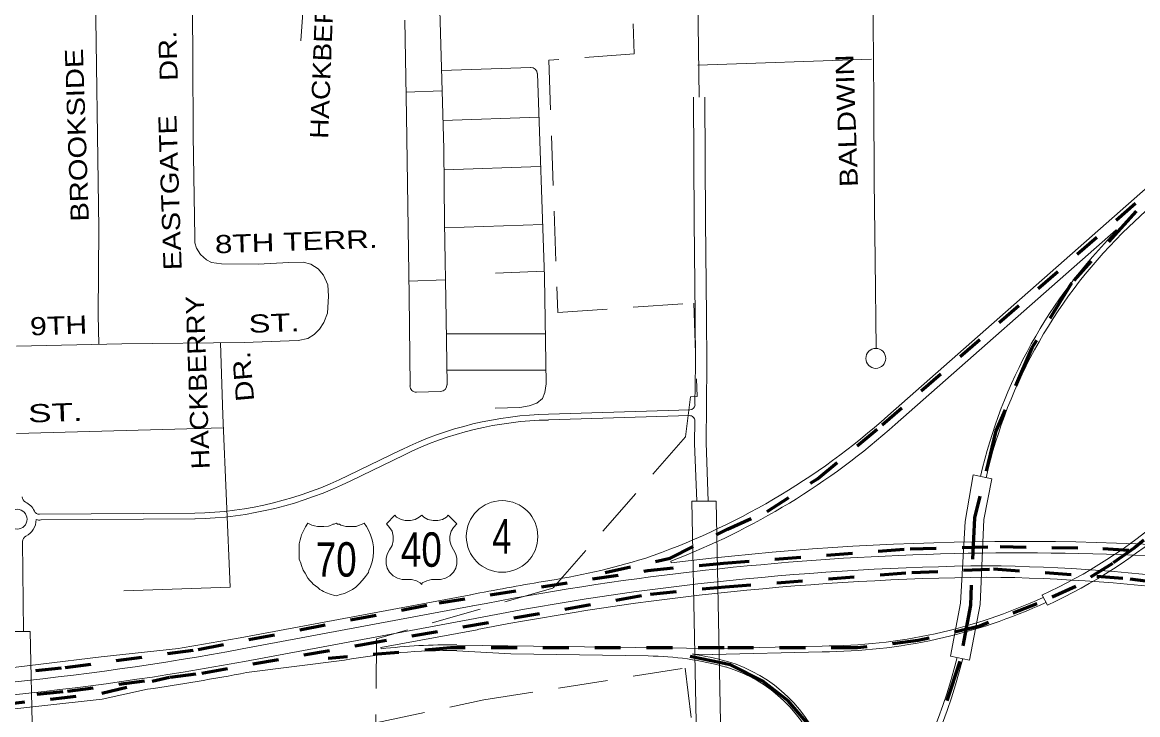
# Model space of a CAD drawing. Extents: x 33535.1 to 33560, y -5910.4 to -5897.8.
# Drawn here: x 33543.059 to 33547.367, y -5904.716 to -5902.043 of the extents above; entities that cross this region are included whole.
import ezdxf
from ezdxf.enums import TextEntityAlignment as Align

# ---------------------------------------------------------------- set-up
doc = ezdxf.new("R2010")
doc.units = 0
doc.header["$LTSCALE"] = 0.032
for name, pattern in [('DOT_DASHED', [7.7, 5, -1.2, 0.3, -1.2]), ('LONG_DASHED', [7.5, 6, -1.5]), ('SHORT_DASHED', [2.7, 1.5, -1.2])]:
    doc.linetypes.add(name, pattern=pattern)
for name, color, linetype, lineweight in [('10', 7, 'Continuous', 13), ('15', 7, 'SHORT_DASHED', 60), ('19', 7, 'Continuous', 13), ('21', 7, 'Continuous', 13), ('4', 7, 'LONG_DASHED', 13), ('60', 7, 'Continuous', 13)]:
    doc.layers.add(name, color=color, linetype=linetype, lineweight=lineweight)

msp = doc.modelspace()

# ---------------------------------------------------------------- linework, layer by layer
at = {"layer": '10'}
for p, q in [((33548.165, -5902.01), (33546.402, -5903.562)), ((33545.698, -5902.809), (33545.695, -5902.332)), ((33547.793, -5902.397), (33547.333, -5902.833)), ((33547.284, -5902.844), (33546.431, -5903.595)), ((33547.284, -5902.844), (33547.287, -5902.847)), ((33545.638, -5903.539), (33545.091, -5903.556)), ((33545.636, -5903.561), (33545.092, -5903.578)), ((33545.656, -5903.668), (33545.657, -5903.581)), ((33544.523, -5903.694), (33544.318, -5903.793)), ((33545.664, -5903.892), (33545.656, -5903.669)), ((33545.708, -5903.892), (33545.7, -5903.667)), ((33544.533, -5903.714), (33544.328, -5903.813)), ((33543.726, -5903.938), (33543.126, -5903.942)), ((33543.726, -5903.96), (33543.131, -5903.964)), ((33543.063, -5904.395), (33543.06, -5904.047)), ((33545.564, -5904.123), (33545.565, -5904.13)), ((33543.9, -5904.419), (33544.791, -5904.253)), ((33543.908, -5904.462), (33544.799, -5904.296)), ((33543.917, -5904.51), (33544.808, -5904.344)), ((33544.444, -5904.457), (33544.816, -5904.388)), ((33544.444, -5904.457), (33544.445, -5904.462)), ((33544.738, -5904.447), (33545.724, -5904.461)), ((33545.724, -5904.461), (33546.149, -5904.451)), ((33545.725, -5904.483), (33546.149, -5904.473)), ((33543.925, -5904.553), (33544.304, -5904.505)), ((33545.648, -5904.482), (33545.724, -5904.483))]:
    msp.add_line(p, q, dxfattribs=at)
for points in [[(33545.658, -5903.176), (33545.654, -5902.809), (33545.651, -5902.332)], [(33545.7, -5903.668), (33545.703, -5903.364), (33545.702, -5903.176), (33545.698, -5902.809)], [(33545.657, -5903.519), (33545.659, -5903.364), (33545.658, -5903.176)], [(33542.896, -5904.549), (33543.364, -5904.492), (33543.662, -5904.46)], [(33544.737, -5904.469), (33544.946, -5904.481), (33545.477, -5904.489)], [(33542.889, -5904.709), (33543.368, -5904.656), (33543.542, -5904.618)]]:
    msp.add_lwpolyline(points, dxfattribs=at)
msp.add_circle((33543.03916, -5903.96127), 0.0382, dxfattribs=at)
for centre, radius, start, end in [((33548.67285, -5904.23739), 1.94108, 133.64409, 167.00758), ((33548.67285, -5904.23739), 1.96308, 134.90351, 167.02304), ((33545.63747, -5903.51917), 0.02, 271.798, 359.4346), ((33545.11332, -5904.88974), 1.3336, 90.94563, 116.26443), ((33544.57328, -5901.51862), 2.74234, 288.93456, 311.82074), ((33545.63686, -5903.58122), 0.02, 359.4346, 91.798), ((33545.11332, -5904.88974), 1.3116, 90.94563, 116.26443), ((33544.57328, -5901.51862), 2.78634, 290.82706, 311.82074), ((33543.69306, -5902.52516), 1.4135, 271.32419, 296.24099), ((33543.69306, -5902.52516), 1.4355, 271.32419, 296.24099), ((33543.08102, -5903.87529), 0.022, 180.43323, 244.04055), ((33543.03916, -5903.96127), 0.07364, 25.35605, 64.04055), ((33543.12558, -5903.92032), 0.022, 205.35605, 270.38476), ((33543.03916, -5903.96127), 0.07364, 296.82591, 358.83904), ((33543.12558, -5903.92032), 0.04433, 253.21655, 277.43632), ((33543.08232, -5904.04662), 0.022, 116.82591, 180.43323), ((33546.91303, -5915.09031), 11.04323, 84.00271, 97.01106), ((33546.91303, -5915.09031), 10.99923, 83.2339, 101.08361), ((33544.67824, -5901.56869), 2.66222, 278.50367, 287.14726), ((33546.91303, -5915.09031), 10.95012, 90.67245, 101.08361), ((33546.72253, -5910.84823), 6.70757, 74.51961, 89.46655), ((33546.91303, -5915.09031), 11.04323, 99.59711, 101.07976), ((33546.91303, -5915.09031), 10.90612, 90.67245, 101.08361), ((33546.72253, -5910.84823), 6.66357, 74.51961, 89.46655), ((33541.88008, -5893.55356), 11.05135, 279.27831, 280.53315), ((33541.88008, -5893.55356), 11.09535, 270.63641, 280.53315), ((33544.70597, -5906.66632), 2.198, 89.18282, 100.54473), ((33544.70597, -5906.66632), 2.22, 89.18282, 96.75787), ((33541.88008, -5893.55356), 11.14447, 270.63641, 280.53315), ((33545.45877, -5905.68748), 1.19869, 74.59624, 89.13637), ((33545.45877, -5905.68748), 1.22069, 74.59624, 81.08508), ((33544.7726, -5904.03649), 1.9739, 298.39684, 346.43082), ((33545.62037, -5905.05709), 0.57015, 324.05659, 73.42484), ((33544.7726, -5904.03649), 1.9519, 301.29789, 346.40702), ((33541.88008, -5893.55356), 11.18847, 278.54367, 280.53316), ((33545.62037, -5905.05709), 0.54815, 324.05659, 73.42484)]:
    msp.add_arc(centre, radius, start, end, dxfattribs=at)
for major_axis, ratio, end_param in [((0.00113, -2.10025), 0.98458, 6.7087466), ((0.00114, -2.12225), 0.98474, 6.7095957)]:
    msp.add_ellipse((33546.14757, -5902.35058), major_axis=major_axis, ratio=ratio, start_param=6.2831853, end_param=end_param, dxfattribs=at)
at = {"layer": '15'}
for points in [[(33545.31, -5904.167), (33545.561, -5904.112), (33545.783, -5904), (33545.936, -5903.931), (33546.13, -5903.806), (33546.381, -5903.597), (33548.257, -5901.956), (33548.446, -5901.735), (33548.585, -5901.527)], [(33548.045, -5903.192), (33547.962, -5903.4), (33547.851, -5903.595), (33547.712, -5903.748), (33547.545, -5903.915), (33547.355, -5904.072), (33547.27, -5904.132), (33547.128, -5904.221), (33546.978, -5904.288), (33546.757, -5904.374), (33546.52, -5904.43), (33546.284, -5904.458), (33545.77, -5904.458), (33544.713, -5904.458), (33544.24, -5904.499)], [(33539.638, -5904.649), (33542, -5904.621), (33542.514, -5904.607), (33543.224, -5904.534), (33543.738, -5904.464), (33544.669, -5904.284), (33545.475, -5904.159), (33545.767, -5904.131), (33546.489, -5904.075), (33546.836, -5904.067), (33547.233, -5904.074), (33547.969, -5904.122), (33548.357, -5904.173), (33549.788, -5904.423), (33550.406, -5904.536)], [(33539.639, -5904.741), (33542.002, -5904.713), (33542.52, -5904.699), (33543.234, -5904.625), (33543.753, -5904.555), (33544.367, -5904.446), (33545.486, -5904.25), (33545.774, -5904.222), (33546.495, -5904.167), (33546.811, -5904.153), (33547.338, -5904.191), (33547.768, -5904.246), (33548.352, -5904.358), (33549.311, -5904.622), (33550.36, -5904.813)], [(33542.993, -5905.515), (33542.656, -5905.519), (33542.58, -5905.502), (33542.492, -5905.47), (33542.424, -5905.414), (33542.371, -5905.35), (33542.335, -5905.282), (33542.315, -5905.213), (33542.315, -5905.137), (33542.327, -5905.057), (33542.355, -5904.984), (33542.396, -5904.92), (33542.443, -5904.874), (33542.556, -5904.794), (33542.66, -5904.754), (33542.792, -5904.71), (33542.969, -5904.678), (33543.366, -5904.633), (33543.628, -5904.571)]]:
    msp.add_lwpolyline(points, dxfattribs=at)
at = {"layer": '15', "linetype": 'DOT_DASHED'}
for points in [[(33547.362, -5902.772), (33547.112, -5903.05), (33546.959, -5903.3), (33546.82, -5903.62), (33546.737, -5903.956), (33546.721, -5904.293), (33546.681, -5904.511), (33546.583, -5904.802), (33546.423, -5905.101), (33546.277, -5905.296), (33546.138, -5905.449), (33545.985, -5905.581), (33545.797, -5905.72)], [(33545.783, -5905.692), (33545.86, -5905.615), (33545.999, -5905.476), (33546.117, -5905.33), (33546.166, -5905.205), (33546.187, -5905.08), (33546.173, -5904.955), (33546.135, -5904.836), (33546.094, -5904.753), (33546.017, -5904.662), (33545.92, -5904.586), (33545.795, -5904.523), (33545.551, -5904.474)]]:
    msp.add_lwpolyline(points, dxfattribs=at)
at = {"layer": '19'}
for points in [[(33544.498, -5903.946), (33544.466, -5903.979), (33544.478, -5903.993), (33544.488, -5904.008), (33544.492, -5904.027), (33544.492, -5904.045), (33544.488, -5904.063), (33544.478, -5904.079), (33544.468, -5904.096), (33544.464, -5904.113), (33544.464, -5904.133), (33544.468, -5904.15), (33544.478, -5904.166), (33544.492, -5904.18), (33544.508, -5904.189), (33544.526, -5904.194), (33544.562, -5904.194), (33544.582, -5904.199), (33544.596, -5904.207), (33544.602, -5904.213), (33544.604, -5904.207), (33544.622, -5904.199), (33544.64, -5904.194), (33544.674, -5904.194), (33544.694, -5904.189), (33544.71, -5904.18), (33544.724, -5904.166), (33544.734, -5904.15), (33544.738, -5904.133), (33544.738, -5904.113), (33544.734, -5904.096), (33544.724, -5904.079), (33544.716, -5904.063), (33544.71, -5904.045), (33544.71, -5904.027), (33544.716, -5904.008), (33544.724, -5903.993), (33544.738, -5903.979), (33544.704, -5903.946), (33544.698, -5903.953), (33544.682, -5903.962), (33544.664, -5903.966), (33544.646, -5903.966), (33544.626, -5903.962), (33544.61, -5903.953), (33544.602, -5903.946), (33544.592, -5903.953), (33544.576, -5903.962), (33544.558, -5903.966), (33544.538, -5903.966), (33544.522, -5903.962), (33544.504, -5903.953)], [(33544.162, -5903.976), (33544.153, -5903.991), (33544.146, -5904.004), (33544.141, -5904.014), (33544.137, -5904.021), (33544.135, -5904.032), (33544.132, -5904.041), (33544.128, -5904.056), (33544.128, -5904.074), (33544.128, -5904.099), (33544.129, -5904.115), (33544.135, -5904.131), (33544.137, -5904.14), (33544.144, -5904.158), (33544.152, -5904.17), (33544.162, -5904.189), (33544.169, -5904.198), (33544.177, -5904.205), (33544.183, -5904.212), (33544.191, -5904.219), (33544.2, -5904.225), (33544.208, -5904.232), (33544.216, -5904.237), (33544.222, -5904.24), (33544.234, -5904.245), (33544.248, -5904.251), (33544.265, -5904.256), (33544.272, -5904.257), (33544.287, -5904.252), (33544.303, -5904.248), (33544.319, -5904.24), (33544.335, -5904.232), (33544.347, -5904.223), (33544.36, -5904.211), (33544.373, -5904.197), (33544.385, -5904.182), (33544.396, -5904.167), (33544.398, -5904.159), (33544.404, -5904.145), (33544.41, -5904.126), (33544.414, -5904.106), (33544.416, -5904.087), (33544.415, -5904.068), (33544.413, -5904.052), (33544.411, -5904.041), (33544.404, -5904.021), (33544.397, -5904.006), (33544.389, -5903.989), (33544.38, -5903.976), (33544.372, -5903.98), (33544.358, -5903.986), (33544.349, -5903.989), (33544.338, -5903.989), (33544.325, -5903.989), (33544.309, -5903.989), (33544.3, -5903.987), (33544.29, -5903.984), (33544.284, -5903.981), (33544.277, -5903.98), (33544.272, -5903.976), (33544.264, -5903.98), (33544.258, -5903.981), (33544.25, -5903.986), (33544.242, -5903.988), (33544.224, -5903.989), (33544.206, -5903.989), (33544.199, -5903.989), (33544.188, -5903.987), (33544.177, -5903.984), (33544.169, -5903.98)]]:
    msp.add_lwpolyline(points, close=True, dxfattribs=at)
msp.add_circle((33544.91219, -5904.02767), 0.13819, dxfattribs=at)
at = {"layer": '21'}
msp.add_line((33546.998, -5904.254), (33547.019, -5904.293), dxfattribs=at)
for points in [[(33546.718, -5904.505), (33546.759, -5904.29), (33546.773, -5903.963), (33546.804, -5903.806), (33546.732, -5903.79), (33546.701, -5903.97), (33546.683, -5904.286), (33546.644, -5904.49)], [(33545.757, -5904.81), (33545.739, -5903.892), (33545.645, -5903.892), (33545.663, -5904.81)], [(33543.098, -5904.806), (33543.089, -5904.395), (33542.995, -5904.395), (33543.004, -5904.806)]]:
    msp.add_lwpolyline(points, close=True, dxfattribs=at)
for major_axis, ratio, start_param, end_param in [((0.00113, -2.0905), 0.984508, 0.4251793, 0.701656), ((0.00115, -2.13428), 0.984826, 0.4268673, 0.7024456)]:
    msp.add_ellipse((33546.14757, -5902.35058), major_axis=major_axis, ratio=ratio, start_param=start_param, end_param=end_param, dxfattribs=at)
at = {"layer": '4'}
for points in [[(33541.477, -5908.291), (33538.447, -5908.308), (33538.442, -5899.376), (33543.001, -5899.372), (33543.034, -5900.934), (33544.385, -5900.893), (33544.386, -5900.937), (33545.379, -5900.881), (33545.423, -5902.165)], [(33545.423, -5902.165), (33545.093, -5902.189), (33545.127, -5903.163), (33545.653, -5903.127), (33545.666, -5903.487), (33545.64, -5903.489)], [(33545.64, -5903.489), (33545.64, -5903.489), (33545.621, -5903.643), (33545.108, -5904.228), (33544.427, -5904.423), (33544.425, -5904.747), (33544.842, -5904.659), (33545.62, -5904.536), (33545.657, -5904.845)]]:
    msp.add_lwpolyline(points, dxfattribs=at)
at = {"layer": '60'}
for p, q in [((33544.67, -5901.939), (33544.687, -5902.531)), ((33544.536, -5902.035), (33544.543, -5902.404)), ((33545.669, -5902.208), (33546.339, -5902.185)), ((33544.678, -5902.229), (33545.023, -5902.217)), ((33545.049, -5902.241), (33545.076, -5903.026)), ((33544.541, -5902.312), (33544.681, -5902.307)), ((33544.543, -5902.404), (33544.553, -5903.099)), ((33544.684, -5902.422), (33545.055, -5902.409)), ((33544.687, -5902.531), (33544.69, -5902.816)), ((33544.688, -5902.612), (33545.061, -5902.599)), ((33544.69, -5902.816), (33544.696, -5903.187)), ((33544.69, -5902.836), (33545.069, -5902.823)), ((33543.354, -5902.839), (33543.352, -5903.172)), ((33545.075, -5903.004), (33544.887, -5903.011)), ((33544.552, -5903.042), (33544.693, -5903.037)), ((33545.076, -5903.026), (33545.082, -5903.439)), ((33544.553, -5903.099), (33544.557, -5903.447)), ((33543.352, -5903.172), (33543.354, -5903.287)), ((33544.696, -5903.187), (33544.7, -5903.442)), ((33544.697, -5903.246), (33545.079, -5903.246)), ((33543.444, -5903.284), (33543.036, -5903.293)), ((33543.444, -5903.284), (33543.916, -5903.279)), ((33543.824, -5903.28), (33543.834, -5903.559)), ((33544.699, -5903.386), (33545.081, -5903.386)), ((33544.582, -5903.471), (33544.675, -5903.468)), ((33543.834, -5903.559), (33543.862, -5904.224)), ((33543.036, -5903.631), (33543.836, -5903.609)), ((33543.451, -5904.238), (33543.862, -5904.224))]:
    msp.add_line(p, q, dxfattribs=at)
for points in [[(33545.673, -5902.332), (33545.668, -5901.957), (33545.666, -5901.398), (33545.658, -5900.868), (33545.655, -5900.538), (33545.652, -5900.257), (33545.648, -5899.972), (33545.647, -5899.632), (33545.645, -5899.399)], [(33546.332, -5901.121), (33546.336, -5901.404), (33546.341, -5901.739), (33546.346, -5902.041), (33546.348, -5902.35), (33546.349, -5902.655), (33546.353, -5902.96), (33546.357, -5903.302)], [(33543.326, -5901.344), (33543.341, -5901.849), (33543.354, -5902.839)], [(33544.115, -5901.667), (33544.138, -5901.671), (33544.154, -5901.68), (33544.162, -5901.692), (33544.166, -5901.716), (33544.17, -5901.741), (33544.168, -5901.773), (33544.163, -5901.828), (33544.153, -5901.896), (33544.144, -5901.987), (33544.135, -5902.115)], [(33543.021, -5901.929), (33543.594, -5901.919), (33543.641, -5901.922), (33543.669, -5901.928), (33543.692, -5901.943), (33543.707, -5901.961), (33543.716, -5902.002), (33543.718, -5902.181), (33543.719, -5902.48), (33543.725, -5902.873)], [(33543.725, -5902.873), (33543.726, -5902.894), (33543.732, -5902.915), (33543.747, -5902.939), (33543.77, -5902.96), (33543.79, -5902.97), (33543.829, -5902.975), (33543.97, -5902.977)], [(33544.238, -5903.166), (33544.242, -5903.1), (33544.239, -5903.056), (33544.222, -5903.019), (33544.202, -5902.994), (33544.174, -5902.977), (33544.144, -5902.969), (33544.089, -5902.97), (33543.97, -5902.977)], [(33543.916, -5903.279), (33544.124, -5903.271), (33544.162, -5903.263), (33544.186, -5903.248), (33544.207, -5903.227), (33544.224, -5903.202), (33544.238, -5903.166)], [(33545.082, -5903.439), (33545.078, -5903.472), (33545.068, -5903.495), (33545.046, -5903.513), (33545.017, -5903.524), (33544.981, -5903.53), (33544.885, -5903.533)]]:
    msp.add_lwpolyline(points, dxfattribs=at)
msp.add_circle((33546.35571, -5903.34031), 0.03847, dxfattribs=at)
for centre, start, end in [((33545.02341, -5902.24194), 2, 92), ((33544.58112, -5903.44611), 181.47771, 272), ((33544.67404, -5903.44286), 272, 1.68339)]:
    msp.add_arc(centre, 0.025, start, end, dxfattribs=at)

# ---------------------------------------------------------------- texts
at = {"layer": '19'}
for s, width, p in [('4', 0.75, (33544.9115, -5904.094)), ('40', 0.8, (33544.6005, -5904.145)), ('70', 0.8, (33544.2715, -5904.183))]:
    msp.add_text(s, height=0.133, dxfattribs=dict(at, width=width)).set_placement(p, align=Align.CENTER)
at = {"layer": '60'}
for s, height, rotation, width, p in [('HACKBERRY', 0.06999, 87.764, 1.15, (33544.25309, -5902.15887)), ('DR.', 0.07, 92, 1.2, (33543.65666, -5902.17122)), ('BROOKSIDE', 0.07, 92, 1.2, (33543.30455, -5902.47722)), ('BALDWIN', 0.07, 92, 1.2, (33546.27798, -5902.42172)), ('EASTGATE', 0.07, 92, 1.2, (33543.66443, -5902.69922)), ('8TH TERR.', 0.07, 2, 1.3, (33544.11828, -5902.92399)), ('HACKBERRY', 0.07, 92, 1.15, (33543.77131, -5903.43222)), ('9TH', 0.07, 2, 1.25, (33543.20028, -5903.24811)), ('ST.', 0.07, 2, 1.35, (33544.03278, -5903.23862)), ('DR.', 0.06999, 94.959, 1.2, (33543.94654, -5903.40753)), (' ST.', 0.07, 2, 1.45, (33543.16928, -5903.58524))]:
    msp.add_text(s, height=height, rotation=rotation, dxfattribs=dict(at, width=width)).set_placement(p, align=Align.CENTER)

doc.saveas('drawing.dxf')
